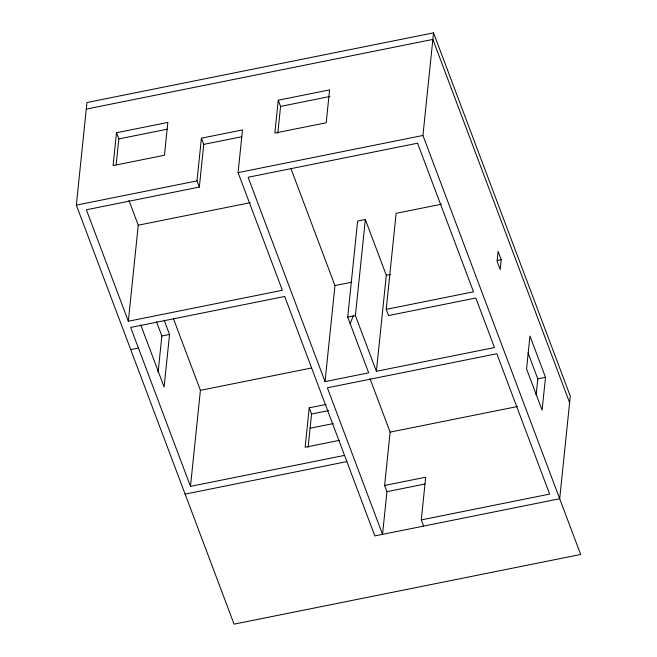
<?xml version="1.0" encoding="UTF-8"?>
<svg xmlns="http://www.w3.org/2000/svg" width="657" height="657" viewBox="0 0 657 657"><rect width="100%" height="100%" fill="white"/><g stroke="black" fill="none" stroke-linecap="round" stroke-linejoin="round"><path stroke-width="0.99" d="M433.538 32.85L422.936 135.465L580.665 554.475L234.064 624.15L76.335 205.14L86.938 102.525L433.538 32.85L570.292 396.13L559.69 498.745L374.835 535.907L284.703 296.471L130.661 327.432L190.489 486.369L344.531 455.4M116.503 132.739L113.103 165.58L164.455 155.257L167.847 122.416L116.503 132.739L118.827 138.931L116.158 164.808M128.329 321.24L86.371 209.78L199.334 187.073L197.001 180.88L201.412 138.184L242.49 129.922L238.08 172.619L282.37 290.279L128.329 321.24L138.249 225.203L128.928 200.434M158.082 372.388L161.844 335.998L156.465 321.708M164.168 320.164L169.547 334.454L164.11 387.006L140.803 325.084M199.334 187.073L203.744 144.376L201.412 138.184M190.489 486.369L200.41 390.332L173.382 318.522M278.248 100.217L274.848 133.067L326.2 122.744L329.592 89.894L278.248 100.217L280.58 106.409L277.796 133.289M326.258 404.4L309.225 407.825L305.152 447.236L339.217 440.387M308.108 447.368L311.558 414.017L309.225 407.825M441.29 204.245L396.138 213.32L386.217 309.365L388.55 315.557L475.84 298.007L494.483 347.545L376.387 371.287L386.308 275.25L365.333 219.52L357.63 221.064L347.701 317.109L368.684 372.839L325.034 381.61L334.963 285.573L290.903 168.529M376.387 371.287L355.404 315.557L365.333 219.52M423.617 526.101L421.285 519.909L549.654 494.097L496.815 353.737L327.367 387.802L382.538 534.355L386.948 491.658L384.616 485.466L390.127 432.117L369.998 378.654M421.285 519.909L425.695 477.204L384.616 485.466M501.209 259.663L500.191 269.518L497.078 261.264L498.096 251.409L501.209 259.663L497.357 260.443M536.145 394.791L537.796 378.867L528.039 352.949M545.499 377.323L542.099 410.165L526.561 368.881L529.953 336.039L545.499 377.323L537.796 378.867M350.181 323.696L353.154 316.009M86.256 109.095L432.856 39.42L569.611 402.7M118.827 138.931L167.215 129.199M280.58 106.409L329.945 96.489M203.744 144.376L241.817 136.722M76.335 205.14L197.001 180.88M238.08 172.619L422.936 135.465M138.249 225.203L250.284 202.676M334.963 285.573L351.824 282.182M386.308 275.25L390.315 274.445M161.844 335.998L169.547 334.454M130.727 349.623L138.43 348.079M347.701 317.109L355.404 315.557M386.217 309.365L473.508 291.815L417.565 143.201L248.116 177.267L325.034 381.61M200.41 390.332L311.443 368.01M311.558 414.017L328.582 410.592M310.137 428.216L333.239 423.576M390.127 432.117L517.47 406.519M185.118 494.113L346.863 461.6M386.948 491.658L425.022 484.004"/></g></svg>
